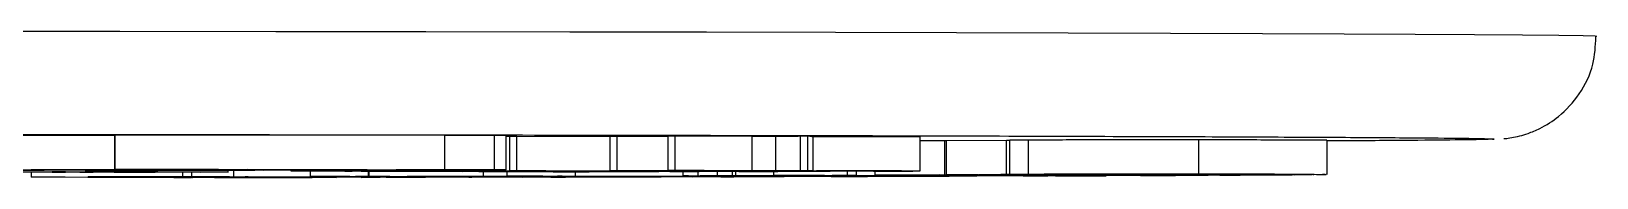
# Model space of a CAD drawing. Header units: millimetres. Extents: x 2642 to 4256, y 821 to 2003.
# Drawn here: x 3252.43 to 3298.29, y 995.76 to 1000.03 of the extents above; entities that cross this region are included whole.
import ezdxf

# ---------------------------------------------------------------- set-up
doc = ezdxf.new("R2010")
doc.units = ezdxf.units.MM

msp = doc.modelspace()

# ---------------------------------------------------------------- linework, layer by layer
at = {"color": 7, "linetype": 'Continuous', "lineweight": 25}
for p, q in [((3254.868, 996.984), (3250.799, 996.99)), ((3254.878, 996.984), (3254.868, 996.984)), ((3254.868, 995.984), (3254.868, 996.984)), ((3264.541, 996.984), (3254.878, 996.998)), ((3254.878, 995.998), (3254.878, 996.998)), ((3266, 996.984), (3264.541, 996.984)), ((3264.541, 995.984), (3264.541, 996.984)), ((3266.334, 996.98), (3266, 996.984)), ((3266, 995.984), (3266, 996.984)), ((3266.334, 995.98), (3266.334, 996.98)), ((3266.445, 996.956), (3266.334, 996.956)), ((3266.651, 996.96), (3266.445, 996.958)), ((3266.445, 995.958), (3266.445, 996.958)), ((3269.381, 996.951), (3266.651, 996.96)), ((3266.651, 995.96), (3266.651, 996.96)), ((3269.587, 996.961), (3269.381, 996.959)), ((3269.381, 995.959), (3269.381, 996.959)), ((3271.084, 996.956), (3269.587, 996.961)), ((3269.587, 995.961), (3269.587, 996.961)), ((3271.29, 996.965), (3271.084, 996.963)), ((3271.084, 995.963), (3271.084, 996.963)), ((3273.542, 996.957), (3271.29, 996.965)), ((3271.29, 995.965), (3271.29, 996.965)), ((3273.542, 995.957), (3273.542, 996.957)), ((3274.225, 996.959), (3274.225, 995.959)), ((3275.178, 996.963), (3274.965, 996.962)), ((3274.965, 995.962), (3274.965, 996.962)), ((3275.178, 995.963), (3275.178, 996.963)), ((3275.335, 995.959), (3275.335, 996.959)), ((3278.469, 995.952), (3278.469, 996.952)), ((3279.185, 996.835), (3278.469, 996.832)), ((3279.244, 996.835), (3279.185, 996.835)), ((3279.185, 996.835), (3279.185, 995.835)), ((3280.999, 996.845), (3279.244, 996.835)), ((3279.244, 995.835), (3279.244, 996.835)), ((3281.092, 996.845), (3280.999, 996.845)), ((3280.999, 995.845), (3280.999, 996.845)), ((3281.644, 996.851), (3281.092, 996.846)), ((3281.092, 995.846), (3281.092, 996.846)), ((3281.644, 995.851), (3281.644, 996.851)), ((3286.632, 995.856), (3286.632, 996.856)), ((3290.395, 995.849), (3290.395, 996.849)), ((3295.237, 996.884), (3295.29, 996.882)), ((3250.799, 995.99), (3254.868, 995.984)), ((3254.624, 995.983), (3252.42, 995.986)), ((3252.43, 995.774), (3252.43, 995.913)), ((3252.43, 995.774), (3256.867, 995.779)), ((3252.584, 995.773), (3252.43, 995.774)), ((3252.812, 995.773), (3252.584, 995.773)), ((3253.032, 995.925), (3253.032, 995.924)), ((3253.19, 995.924), (3253.032, 995.924)), ((3253.032, 995.924), (3253.032, 995.924)), ((3253.032, 995.924), (3254.532, 995.924)), ((3253.032, 995.915), (3253.032, 995.924)), ((3254.242, 995.915), (3253.032, 995.915)), ((3253.032, 995.915), (3253.032, 995.915)), ((3253.032, 995.915), (3253.19, 995.915)), ((3253.19, 995.915), (3253.19, 995.924)), ((3257.071, 995.759), (3253.422, 995.773)), ((3253.427, 995.916), (3253.427, 995.924)), ((3253.848, 995.92), (3253.848, 995.924)), ((3254.453, 995.92), (3253.848, 995.92)), ((3253.848, 995.92), (3253.848, 995.916)), ((3254.427, 995.92), (3253.848, 995.92)), ((3254.005, 995.962), (3254.005, 995.984)), ((3255.21, 995.961), (3254.005, 995.962)), ((3254.085, 995.924), (3254.374, 995.924)), ((3254.085, 995.915), (3254.085, 995.92)), ((3254.085, 995.915), (3254.242, 995.915)), ((3254.147, 995.774), (3255.728, 995.768)), ((3254.242, 995.915), (3254.242, 995.92)), ((3254.242, 995.915), (3254.242, 995.915)), ((3255.618, 995.777), (3254.351, 995.775)), ((3254.427, 995.926), (3254.427, 995.92)), ((3255.321, 995.915), (3254.453, 995.92)), ((3254.532, 995.924), (3254.532, 995.926)), ((3254.848, 995.92), (3255.637, 995.915)), ((3254.868, 995.984), (3257.914, 995.993)), ((3255.022, 995.997), (3254.878, 995.998)), ((3254.878, 995.998), (3264.541, 995.984)), ((3256.058, 995.915), (3255.321, 995.915)), ((3258.975, 995.976), (3255.472, 995.982)), ((3255.637, 995.915), (3255.637, 995.925)), ((3258.762, 995.991), (3255.716, 995.982)), ((3255.716, 995.982), (3259.219, 995.977)), ((3255.728, 995.768), (3257.042, 995.769)), ((3255.795, 995.922), (3255.795, 995.925)), ((3257.194, 995.769), (3255.88, 995.767)), ((3255.88, 995.767), (3257.795, 995.76)), ((3255.9, 995.915), (3255.9, 995.925)), ((3255.9, 995.915), (3256.058, 995.915)), ((3256.058, 995.915), (3256.058, 995.925)), ((3256.058, 995.915), (3256.058, 995.915)), ((3256.132, 995.968), (3256.132, 995.981)), ((3256.132, 995.968), (3258.975, 995.976)), ((3257.914, 995.993), (3256.502, 995.995)), ((3256.597, 995.758), (3256.597, 995.761)), ((3256.749, 995.757), (3256.597, 995.758)), ((3256.597, 995.758), (3256.868, 995.758)), ((3259.823, 995.975), (3256.656, 995.966)), ((3261.367, 995.762), (3256.749, 995.757)), ((3256.867, 995.779), (3256.867, 995.913)), ((3256.867, 995.779), (3258.234, 995.776)), ((3256.868, 995.758), (3256.868, 995.76)), ((3257.133, 995.779), (3257.133, 995.914)), ((3257.133, 995.779), (3258.362, 995.781)), ((3257.316, 995.779), (3257.133, 995.779)), ((3257.238, 995.773), (3257.238, 995.779)), ((3257.391, 995.772), (3257.238, 995.773)), ((3257.238, 995.773), (3257.51, 995.773)), ((3257.57, 995.779), (3257.316, 995.779)), ((3257.51, 995.773), (3259.014, 995.768)), ((3258.234, 995.776), (3258.057, 995.776)), ((3262.567, 995.766), (3258.196, 995.779)), ((3258.197, 995.919), (3258.197, 995.97)), ((3258.234, 995.776), (3258.234, 995.779)), ((3258.362, 995.781), (3258.362, 995.971)), ((3258.362, 995.781), (3265.249, 995.774)), ((3258.408, 995.76), (3259.585, 995.761)), ((3258.743, 995.767), (3258.641, 995.768)), ((3258.78, 995.779), (3258.695, 995.779)), ((3258.695, 995.779), (3262.821, 995.766)), ((3259.014, 995.768), (3258.743, 995.767)), ((3262.265, 995.986), (3258.762, 995.991)), ((3266.557, 995.77), (3258.78, 995.779)), ((3259.014, 995.768), (3259.014, 995.777)), ((3259.219, 995.991), (3259.219, 995.977)), ((3259.219, 995.977), (3262.265, 995.986)), ((3259.585, 995.761), (3259.585, 995.775)), ((3263.778, 995.969), (3259.823, 995.975)), ((3260.029, 995.975), (3260.029, 995.952)), ((3260.029, 995.952), (3260.235, 995.954)), ((3263.113, 995.985), (3260.067, 995.976)), ((3260.067, 995.976), (3261.875, 995.973)), ((3260.235, 995.954), (3260.235, 995.974)), ((3260.235, 995.954), (3261.614, 995.949)), ((3260.592, 995.767), (3260.592, 995.772)), ((3260.592, 995.767), (3260.868, 995.767)), ((3260.608, 995.785), (3260.608, 995.951)), ((3260.608, 995.785), (3262.303, 995.787)), ((3260.791, 995.784), (3260.608, 995.785)), ((3261.13, 995.785), (3260.791, 995.784)), ((3260.868, 995.767), (3260.868, 995.771)), ((3260.868, 995.767), (3261.367, 995.762)), ((3268.349, 995.924), (3261.08, 995.95)), ((3261.367, 995.762), (3261.367, 995.77)), ((3261.614, 995.949), (3261.614, 995.972)), ((3265.333, 995.774), (3261.756, 995.785)), ((3261.875, 995.973), (3261.875, 995.981)), ((3261.875, 995.973), (3263.429, 995.973)), ((3262.01, 995.785), (3266.811, 995.771)), ((3262.113, 995.786), (3262.069, 995.786)), ((3266.163, 995.953), (3262.087, 995.948)), ((3262.087, 995.948), (3263.361, 995.943)), ((3262.091, 995.764), (3262.091, 995.767)), ((3262.091, 995.764), (3262.43, 995.765)), ((3262.276, 995.764), (3262.091, 995.764)), ((3262.305, 995.786), (3262.113, 995.786)), ((3263.971, 995.766), (3262.276, 995.764)), ((3262.303, 995.787), (3262.303, 995.945)), ((3262.303, 995.787), (3262.31, 995.787)), ((3262.31, 995.945), (3262.31, 995.787)), ((3262.31, 995.787), (3265.678, 995.794)), ((3262.43, 995.765), (3262.43, 995.766)), ((3262.821, 995.766), (3262.821, 995.774)), ((3267.946, 995.775), (3262.933, 995.786)), ((3266.334, 995.98), (3263.113, 995.985)), ((3263.361, 995.943), (3267.437, 995.949)), ((3263.361, 995.949), (3263.361, 995.943)), ((3263.429, 995.984), (3263.429, 995.973)), ((3263.429, 995.973), (3263.778, 995.969)), ((3263.447, 995.766), (3263.447, 995.774)), ((3263.447, 995.766), (3263.787, 995.767)), ((3263.55, 995.788), (3265.723, 995.782)), ((3264.694, 995.791), (3263.615, 995.789)), ((3263.778, 995.969), (3263.778, 995.984)), ((3263.787, 995.767), (3263.787, 995.773)), ((3263.787, 995.767), (3263.971, 995.766)), ((3267.907, 995.947), (3263.831, 995.942)), ((3263.831, 995.942), (3265.069, 995.937)), ((3263.971, 995.766), (3263.971, 995.773)), ((3264.541, 995.984), (3266, 995.984)), ((3265.069, 995.937), (3269.145, 995.943)), ((3265.069, 995.943), (3265.069, 995.937)), ((3265.249, 995.774), (3265.333, 995.774)), ((3265.249, 995.774), (3265.249, 995.774)), ((3269.618, 995.941), (3265.541, 995.936)), ((3265.541, 995.936), (3266.738, 995.932)), ((3265.678, 995.794), (3265.678, 995.934)), ((3265.678, 995.794), (3267.294, 995.792)), ((3265.723, 995.782), (3266.84, 995.785)), ((3267.05, 995.784), (3265.933, 995.782)), ((3265.933, 995.782), (3268.562, 995.776)), ((3266, 995.984), (3266.334, 995.98)), ((3267.437, 995.949), (3266.163, 995.953)), ((3266.356, 995.931), (3266.356, 995.795)), ((3266.356, 995.795), (3268.371, 995.799)), ((3266.583, 995.794), (3266.356, 995.795)), ((3266.445, 995.958), (3266.651, 995.96)), ((3266.54, 995.956), (3266.553, 995.954)), ((3266.553, 995.954), (3271.133, 995.938)), ((3266.811, 995.771), (3266.557, 995.77)), ((3266.795, 995.795), (3266.583, 995.794)), ((3266.651, 995.96), (3270.139, 995.948)), ((3266.661, 995.788), (3266.892, 995.789)), ((3266.871, 995.788), (3266.661, 995.788)), ((3266.738, 995.932), (3270.814, 995.937)), ((3266.738, 995.937), (3266.738, 995.932)), ((3266.811, 995.771), (3266.811, 995.777)), ((3266.84, 995.785), (3266.84, 995.788)), ((3266.892, 995.789), (3268.961, 995.784)), ((3267.294, 995.792), (3267.171, 995.791)), ((3270.933, 995.935), (3267.211, 995.93)), ((3267.211, 995.93), (3267.719, 995.928)), ((3272.857, 995.784), (3267.417, 995.795)), ((3273.856, 995.934), (3267.496, 995.956)), ((3267.649, 995.773), (3267.649, 995.775)), ((3267.859, 995.772), (3267.649, 995.773)), ((3267.649, 995.773), (3267.88, 995.773)), ((3267.719, 995.928), (3267.719, 995.931)), ((3267.719, 995.928), (3268.77, 995.928)), ((3271.789, 995.78), (3267.859, 995.772)), ((3267.88, 995.775), (3267.88, 995.773)), ((3269.145, 995.943), (3267.907, 995.947)), ((3270.455, 995.791), (3267.981, 995.796)), ((3267.997, 995.798), (3268.386, 995.798)), ((3268.77, 995.928), (3268.349, 995.924)), ((3268.371, 995.799), (3268.371, 995.925)), ((3268.73, 995.783), (3268.589, 995.784)), ((3268.961, 995.784), (3268.73, 995.783)), ((3268.77, 995.928), (3268.77, 995.932)), ((3268.961, 995.784), (3268.961, 995.792)), ((3269.19, 995.776), (3269.19, 995.791)), ((3269.19, 995.776), (3270.192, 995.778)), ((3269.381, 995.959), (3269.587, 995.961)), ((3269.587, 995.961), (3272.384, 995.951)), ((3270.814, 995.937), (3269.618, 995.941)), ((3270.139, 995.948), (3272.029, 995.951)), ((3270.192, 995.778), (3270.192, 995.789)), ((3272.029, 995.951), (3270.432, 995.956)), ((3271.235, 995.793), (3270.455, 995.791)), ((3270.583, 995.784), (3270.583, 995.789)), ((3270.583, 995.784), (3270.845, 995.784)), ((3272.538, 995.949), (3270.648, 995.946)), ((3270.648, 995.946), (3273.157, 995.938)), ((3271.497, 995.793), (3270.682, 995.791)), ((3270.682, 995.791), (3273.421, 995.785)), ((3270.845, 995.784), (3270.845, 995.788)), ((3270.845, 995.784), (3271.789, 995.78)), ((3271.675, 995.934), (3270.933, 995.935)), ((3271.084, 995.963), (3271.29, 995.965)), ((3271.133, 995.938), (3271.133, 995.943)), ((3271.133, 995.938), (3271.993, 995.937)), ((3271.29, 995.965), (3273.542, 995.957)), ((3275.935, 995.789), (3271.497, 995.793)), ((3271.516, 995.934), (3271.516, 995.806)), ((3271.993, 995.937), (3271.675, 995.934)), ((3271.789, 995.78), (3271.789, 995.786)), ((3271.967, 995.809), (3271.967, 995.937)), ((3272.334, 995.796), (3271.99, 995.794)), ((3271.99, 995.794), (3275.864, 995.791)), ((3271.993, 995.937), (3271.993, 995.94)), ((3274.097, 995.953), (3272.135, 995.96)), ((3272.384, 995.951), (3272.384, 995.959)), ((3272.384, 995.951), (3274.097, 995.953)), ((3272.531, 995.81), (3272.531, 995.938)), ((3275.409, 995.939), (3272.538, 995.949)), ((3272.632, 995.782), (3272.632, 995.785)), ((3272.632, 995.782), (3272.844, 995.783)), ((3272.861, 995.782), (3272.632, 995.782)), ((3272.844, 995.783), (3272.844, 995.784)), ((3274.487, 995.786), (3272.861, 995.782)), ((3274.606, 995.952), (3272.892, 995.949)), ((3272.892, 995.949), (3274.783, 995.943)), ((3272.966, 995.811), (3272.966, 995.937)), ((3273.063, 995.812), (3273.063, 995.936)), ((3273.063, 995.812), (3275.178, 995.81)), ((3273.157, 995.938), (3273.157, 995.947)), ((3273.157, 995.938), (3274.3, 995.937)), ((3273.421, 995.785), (3273.421, 995.791)), ((3273.725, 995.956), (3275.289, 995.951)), ((3274.3, 995.937), (3273.856, 995.934)), ((3274.046, 995.786), (3274.046, 995.791)), ((3274.046, 995.786), (3274.258, 995.786)), ((3274.176, 995.815), (3274.176, 995.936)), ((3274.176, 995.815), (3276.339, 995.823)), ((3274.442, 995.815), (3274.176, 995.815)), ((3274.258, 995.786), (3274.258, 995.79)), ((3274.258, 995.786), (3274.487, 995.786)), ((3274.3, 995.937), (3274.3, 995.943)), ((3275.064, 995.817), (3274.442, 995.815)), ((3274.442, 995.799), (3274.442, 995.815)), ((3274.487, 995.786), (3274.487, 995.79)), ((3277.803, 995.94), (3274.606, 995.952)), ((3274.783, 995.943), (3274.783, 995.951)), ((3274.783, 995.943), (3275.833, 995.942)), ((3274.965, 995.962), (3275.178, 995.963)), ((3275.178, 995.81), (3275.072, 995.809)), ((3275.833, 995.942), (3275.409, 995.939)), ((3275.433, 995.95), (3277.105, 995.945)), ((3281.997, 995.809), (3275.661, 995.817)), ((3275.833, 995.942), (3275.833, 995.947)), ((3276.926, 995.791), (3275.935, 995.789)), ((3276.605, 995.822), (3275.983, 995.82)), ((3276.095, 995.819), (3276.095, 995.82)), ((3276.095, 995.819), (3282.431, 995.81)), ((3276.276, 995.803), (3276.276, 995.816)), ((3276.276, 995.803), (3277.842, 995.807)), ((3276.524, 995.803), (3276.276, 995.803)), ((3276.339, 995.823), (3276.339, 995.946)), ((3276.339, 995.823), (3276.605, 995.822)), ((3276.484, 995.791), (3276.696, 995.792)), ((3276.713, 995.803), (3276.524, 995.803)), ((3276.605, 995.822), (3276.605, 995.945)), ((3276.696, 995.792), (3276.926, 995.791)), ((3277.105, 995.945), (3278.25, 995.944)), ((3277.149, 995.826), (3277.149, 995.943)), ((3277.149, 995.826), (3279.185, 995.835)), ((3278.471, 995.823), (3277.149, 995.826)), ((3278.994, 995.801), (3277.586, 995.803)), ((3278.25, 995.944), (3277.803, 995.94)), ((3277.842, 995.807), (3277.842, 995.814)), ((3277.842, 995.807), (3278.091, 995.807)), ((3278.091, 995.807), (3277.935, 995.807)), ((3278.046, 995.805), (3278.046, 995.807)), ((3278.046, 995.805), (3280.117, 995.802)), ((3278.091, 995.807), (3278.091, 995.814)), ((3278.143, 995.826), (3278.696, 995.823)), ((3279.02, 995.833), (3278.238, 995.829)), ((3278.469, 995.952), (3278.427, 995.949)), ((3278.696, 995.823), (3278.471, 995.823)), ((3278.696, 995.823), (3278.696, 995.831)), ((3278.956, 995.798), (3278.956, 995.801)), ((3284.757, 995.816), (3279.02, 995.833)), ((3279.185, 995.835), (3284.924, 995.818)), ((3279.244, 995.835), (3280.999, 995.845)), ((3279.537, 995.835), (3279.244, 995.835)), ((3279.628, 995.835), (3279.537, 995.835)), ((3279.688, 995.8), (3279.682, 995.8)), ((3280.117, 995.802), (3280.117, 995.811)), ((3287.133, 995.831), (3280.179, 995.836)), ((3280.737, 995.842), (3280.236, 995.839)), ((3280.464, 995.838), (3280.464, 995.84)), ((3280.464, 995.838), (3283.479, 995.835)), ((3280.999, 995.845), (3282.851, 995.845)), ((3281.092, 995.846), (3281.644, 995.851)), ((3281.396, 995.846), (3281.092, 995.846)), ((3281.469, 995.847), (3281.396, 995.846)), ((3281.487, 995.805), (3281.487, 995.81)), ((3281.487, 995.805), (3282.109, 995.808)), ((3281.752, 995.805), (3281.487, 995.805)), ((3283.916, 995.813), (3281.752, 995.805)), ((3289.213, 995.844), (3281.984, 995.847)), ((3282.109, 995.808), (3282.211, 995.808)), ((3282.182, 995.849), (3289.412, 995.845)), ((3282.431, 995.81), (3282.431, 995.823)), ((3282.851, 995.845), (3282.851, 995.847)), ((3282.851, 995.845), (3282.856, 995.845)), ((3282.856, 995.845), (3282.856, 995.847)), ((3283.028, 995.811), (3283.028, 995.821)), ((3283.028, 995.811), (3283.65, 995.813)), ((3283.074, 995.841), (3283.074, 995.847)), ((3283.074, 995.841), (3283.182, 995.842)), ((3283.365, 995.841), (3283.074, 995.841)), ((3283.182, 995.842), (3283.182, 995.847)), ((3283.182, 995.842), (3286.05, 995.84)), ((3283.479, 995.835), (3283.999, 995.838)), ((3283.65, 995.813), (3283.65, 995.819)), ((3283.65, 995.813), (3283.916, 995.813)), ((3284.291, 995.838), (3283.771, 995.835)), ((3283.771, 995.835), (3287.418, 995.832)), ((3283.916, 995.813), (3283.916, 995.818)), ((3286.906, 995.825), (3284.757, 995.816)), ((3284.924, 995.818), (3284.924, 995.832)), ((3284.924, 995.818), (3285.887, 995.822)), ((3285.149, 995.828), (3285.149, 995.832)), ((3285.149, 995.828), (3285.331, 995.828)), ((3285.331, 995.828), (3285.331, 995.832)), ((3285.331, 995.828), (3286.906, 995.825)), ((3285.942, 995.839), (3285.748, 995.839)), ((3286.05, 995.84), (3285.942, 995.839)), ((3286.05, 995.84), (3286.05, 995.845)), ((3286.906, 995.825), (3286.906, 995.831)), ((3287.545, 995.828), (3287.252, 995.829)), ((3287.252, 995.829), (3287.36, 995.829)), ((3287.418, 995.832), (3287.418, 995.845)), ((3287.483, 995.841), (3287.483, 995.845)), ((3287.483, 995.841), (3287.67, 995.842)), ((3289.371, 995.839), (3287.545, 995.828)), ((3287.67, 995.842), (3287.67, 995.845)), ((3287.67, 995.842), (3289.371, 995.839)), ((3287.969, 995.833), (3287.969, 995.844)), ((3287.969, 995.833), (3288.433, 995.836)), ((3289.421, 995.842), (3289.508, 995.843)), ((3289.726, 995.842), (3289.421, 995.842)), ((3290.255, 995.846), (3289.726, 995.842)), ((3290.323, 995.847), (3290.255, 995.846))]:
    msp.add_line(p, q, dxfattribs=at)
at = {"color": 7, "linetype": 'Continuous', "lineweight": 25, "flags": 128}
for points in [[(3298.29, 999.882), (3298.245, 999.887), (3297.889, 999.898), (3297.179, 999.909), (3296.118, 999.919), (3294.712, 999.93), (3292.967, 999.94), (3290.893, 999.95), (3288.499, 999.959), (3285.798, 999.968), (3282.803, 999.977), (3279.529, 999.985), (3275.992, 999.993), (3272.21, 1000), (3268.201, 1000.007), (3263.987, 1000.012), (3259.587, 1000.018), (3255.023, 1000.022), (3250.319, 1000.026)], [(3250.612, 995.919), (3250.798, 995.922), (3251.337, 995.924), (3252.176, 995.926), (3253.233, 995.927), (3254.405, 995.928), (3255.576, 995.927), (3256.634, 995.926), (3257.472, 995.924), (3258.011, 995.922), (3258.197, 995.919), (3258.011, 995.917), (3257.472, 995.915), (3256.634, 995.913), (3255.576, 995.912), (3254.405, 995.911), (3253.233, 995.912), (3252.176, 995.913), (3251.337, 995.915), (3250.798, 995.917), (3250.612, 995.919)], [(3251.433, 995.919), (3251.612, 995.922), (3252.128, 995.924), (3252.919, 995.925), (3253.889, 995.926), (3254.921, 995.926), (3255.89, 995.925), (3256.681, 995.924), (3257.197, 995.922), (3257.376, 995.919), (3257.197, 995.917), (3256.681, 995.915), (3255.89, 995.914), (3254.921, 995.913), (3253.889, 995.913), (3252.919, 995.914), (3252.128, 995.915), (3251.612, 995.917), (3251.433, 995.919)]]:
    msp.add_lwpolyline(points, dxfattribs=at)
at = {"color": 7, "linetype": 'Continuous', "lineweight": 25}
for points, knots in [([(3295.565, 996.894), (3295.58, 996.895), (3295.613, 996.897), (3295.765, 996.916), (3296.009, 996.965), (3296.305, 997.052), (3296.703, 997.218), (3297.251, 997.566), (3297.821, 998.191), (3298.225, 999.007), (3298.253, 999.598), (3298.266, 999.865)], [0, 0, 0, 0, 0.069689, 0.159202, 0.228526, 0.284853, 0.360929, 0.487702, 0.660291, 0.846257, 1, 1, 1, 1]), ([(3158.344, 996.884), (3158.392, 996.888), (3158.498, 996.896), (3159.368, 996.909), (3160.849, 996.922), (3163.024, 996.936), (3165.855, 996.949), (3169.369, 996.962), (3173.523, 996.974), (3178.266, 996.986), (3183.528, 996.996), (3189.219, 997.005), (3195.242, 997.012), (3201.465, 997.018), (3207.831, 997.023), (3214.183, 997.026), (3220.522, 997.028), (3226.789, 997.029), (3233.057, 997.028), (3239.395, 997.026), (3245.748, 997.023), (3252.114, 997.018), (3258.337, 997.012), (3264.36, 997.005), (3270.051, 996.996), (3275.313, 996.986), (3280.056, 996.974), (3284.21, 996.962), (3287.724, 996.949), (3290.555, 996.936), (3292.73, 996.922), (3294.211, 996.909), (3295.083, 996.896), (3295.189, 996.888), (3295.237, 996.884)], [0, 0, 0, 0, 0.023828, 0.053273, 0.084485, 0.115699, 0.147957, 0.180726, 0.213842, 0.247136, 0.28043, 0.313546, 0.346314, 0.378573, 0.409785, 0.440999, 0.470442, 0.499888, 0.529332, 0.558778, 0.58999, 0.621203, 0.653462, 0.68623, 0.719347, 0.752641, 0.785934, 0.819051, 0.851819, 0.884078, 0.915289, 0.946503, 0.975948, 1, 1, 1, 1]), ([(3274.225, 996.959), (3274.106, 996.958), (3273.926, 996.958), (3273.698, 996.957), (3273.594, 996.957), (3273.542, 996.957)], [0, 0, 0, 0, 0.498826, 0.749076, 1, 1, 1, 1]), ([(3274.965, 996.962), (3274.919, 996.962), (3274.826, 996.961), (3274.628, 996.96), (3274.386, 996.959), (3274.225, 996.959)], [0, 0, 0, 0, 0.251433, 0.502936, 1, 1, 1, 1]), ([(3275.299, 996.959), (3275.303, 996.96), (3275.312, 996.961), (3275.227, 996.962), (3275.178, 996.963)], [0, 0, 0, 0, 0.431539, 1, 1, 1, 1]), ([(3278.469, 996.952), (3278.152, 996.952), (3277.518, 996.952), (3276.448, 996.951), (3275.703, 996.951), (3275.289, 996.951)], [0, 0, 0, 0, 0.307787, 0.615394, 1, 1, 1, 1]), ([(3286.632, 996.856), (3285.965, 996.857), (3284.937, 996.857), (3283.534, 996.856), (3282.615, 996.855), (3281.955, 996.853), (3281.749, 996.852), (3281.644, 996.851)], [0, 0, 0, 0, 0.3203787, 0.4942376, 0.6691493, 0.8330428, 1, 1, 1, 1]), ([(3290.369, 996.849), (3290.375, 996.849), (3290.418, 996.85), (3290.171, 996.851), (3289.579, 996.853), (3288.363, 996.855), (3287.293, 996.856), (3286.632, 996.856)], [0, 0, 0, 0, 0.030225, 0.211144, 0.392436, 0.624543, 1, 1, 1, 1]), ([(3295.29, 996.882), (3295.234, 996.877), (3295.122, 996.869), (3294.226, 996.855), (3292.685, 996.841), (3291.372, 996.832), (3290.423, 996.828), (3290.395, 996.828)], [0, 0, 0, 0, 0.2407893, 0.4815888, 0.73683, 0.9920914, 1, 1, 1, 1]), ([(3245.909, 995.974), (3246.578, 995.974), (3247.831, 995.974), (3249.646, 995.975), (3251.69, 995.977), (3253.346, 995.979), (3254.296, 995.982), (3254.624, 995.983)], [0, 0, 0, 0, 0.198997, 0.37265, 0.545625, 0.843257, 1, 1, 1, 1]), ([(3255.472, 995.982), (3255.048, 995.981), (3253.982, 995.978), (3251.759, 995.974), (3248.819, 995.973), (3246.909, 995.974), (3245.958, 995.974)], [0, 0, 0, 0, 0.185716, 0.467958, 0.734859, 1, 1, 1, 1]), ([(3253.422, 995.773), (3253.391, 995.773), (3253.341, 995.773), (3253.232, 995.773), (3253.122, 995.773), (3252.973, 995.773), (3252.875, 995.773), (3252.812, 995.773)], [0, 0, 0, 0, 0.23968, 0.390629, 0.542071, 0.705503, 1, 1, 1, 1]), ([(3253.427, 995.924), (3253.425, 995.924), (3253.423, 995.924), (3253.393, 995.924), (3253.353, 995.924), (3253.284, 995.924), (3253.228, 995.924), (3253.19, 995.924)], [0, 0, 0, 0, 0.250411, 0.398556, 0.54744, 0.686236, 1, 1, 1, 1]), ([(3253.19, 995.915), (3253.235, 995.915), (3253.298, 995.915), (3253.37, 995.915), (3253.407, 995.915), (3253.425, 995.915), (3253.426, 995.915), (3253.427, 995.916)], [0, 0, 0, 0, 0.364031, 0.510061, 0.655864, 0.843841, 1, 1, 1, 1]), ([(3253.848, 995.924), (3253.849, 995.924), (3253.852, 995.924), (3253.883, 995.924), (3253.934, 995.924), (3254.003, 995.924), (3254.057, 995.924), (3254.085, 995.924)], [0, 0, 0, 0, 0.222894, 0.384836, 0.547319, 0.773072, 1, 1, 1, 1]), ([(3253.848, 995.916), (3253.849, 995.915), (3253.852, 995.915), (3253.881, 995.915), (3253.929, 995.915), (3253.999, 995.915), (3254.054, 995.915), (3254.085, 995.915)], [0, 0, 0, 0, 0.210223, 0.375759, 0.542534, 0.746796, 1, 1, 1, 1]), ([(3254.005, 995.962), (3254.208, 995.962), (3254.614, 995.963), (3255.17, 995.965), (3255.677, 995.966), (3255.98, 995.967), (3256.132, 995.968)], [0, 0, 0, 0, 0.281624, 0.563251, 0.781619, 1, 1, 1, 1]), ([(3254.351, 995.775), (3254.291, 995.775), (3254.193, 995.775), (3254.109, 995.775), (3254.076, 995.774), (3254.089, 995.774), (3254.126, 995.774), (3254.147, 995.774)], [0, 0, 0, 0, 0.300073, 0.489629, 0.647488, 0.805846, 1, 1, 1, 1]), ([(3254.374, 995.924), (3254.516, 995.924), (3254.742, 995.924), (3255.027, 995.924), (3255.214, 995.923), (3255.331, 995.923), (3255.342, 995.922), (3255.348, 995.922)], [0, 0, 0, 0, 0.272358, 0.434918, 0.598303, 0.790426, 1, 1, 1, 1]), ([(3255.348, 995.922), (3255.337, 995.922), (3255.32, 995.921), (3255.126, 995.92), (3254.906, 995.92), (3254.664, 995.92), (3254.498, 995.92), (3254.427, 995.92)], [0, 0, 0, 0, 0.330883, 0.501179, 0.670916, 0.859688, 1, 1, 1, 1]), ([(3254.532, 995.924), (3254.72, 995.924), (3255.024, 995.924), (3255.393, 995.924), (3255.621, 995.923), (3255.771, 995.923), (3255.786, 995.922), (3255.795, 995.922)], [0, 0, 0, 0, 0.3001846, 0.4844442, 0.6359343, 0.7877448, 1, 1, 1, 1]), ([(3255.795, 995.922), (3255.786, 995.922), (3255.77, 995.921), (3255.599, 995.921), (3255.335, 995.92), (3255.073, 995.92), (3254.895, 995.92), (3254.848, 995.92)], [0, 0, 0, 0, 0.267946, 0.469277, 0.670405, 0.911995, 1, 1, 1, 1]), ([(3256.502, 995.995), (3256.365, 995.995), (3256.09, 995.995), (3255.601, 995.996), (3255.235, 995.996), (3255.022, 995.997)], [0, 0, 0, 0, 0.295972, 0.59215, 1, 1, 1, 1]), ([(3256.656, 995.966), (3256.462, 995.965), (3256.117, 995.964), (3255.637, 995.962), (3255.352, 995.961), (3255.21, 995.961)], [0, 0, 0, 0, 0.388154, 0.694028, 1, 1, 1, 1]), ([(3258.057, 995.776), (3257.811, 995.776), (3257.318, 995.777), (3256.569, 995.777), (3255.974, 995.777), (3255.71, 995.777), (3255.618, 995.777)], [0, 0, 0, 0, 0.329191, 0.661633, 0.881808, 1, 1, 1, 1]), ([(3255.637, 995.915), (3255.651, 995.915), (3255.678, 995.915), (3255.735, 995.915), (3255.813, 995.915), (3255.87, 995.915), (3255.9, 995.915)], [0, 0, 0, 0, 0.249458, 0.50098, 0.731039, 1, 1, 1, 1]), ([(3256.868, 995.758), (3256.938, 995.758), (3257.038, 995.758), (3257.099, 995.758), (3257.118, 995.758)], [0, 0, 0, 0, 0.687811, 1, 1, 1, 1]), ([(3257.042, 995.769), (3257.161, 995.77), (3257.351, 995.77), (3257.535, 995.77), (3257.603, 995.771), (3257.563, 995.772), (3257.455, 995.772), (3257.391, 995.772)], [0, 0, 0, 0, 0.253965, 0.40631, 0.559769, 0.73662, 1, 1, 1, 1]), ([(3257.143, 995.759), (3257.143, 995.759), (3257.151, 995.759), (3257.134, 995.759), (3257.095, 995.759), (3257.071, 995.759)], [0, 0, 0, 0, 0.006784, 0.3662, 1, 1, 1, 1]), ([(3258.641, 995.768), (3258.519, 995.768), (3258.345, 995.769), (3258.008, 995.769), (3257.745, 995.769), (3257.464, 995.769), (3257.286, 995.769), (3257.194, 995.769)], [0, 0, 0, 0, 0.375008, 0.532176, 0.663237, 0.825783, 1, 1, 1, 1]), ([(3258.196, 995.779), (3258.16, 995.779), (3258.099, 995.779), (3257.984, 995.779), (3257.882, 995.779), (3257.748, 995.779), (3257.647, 995.779), (3257.58, 995.779), (3257.57, 995.779)], [0, 0, 0, 0, 0.239791, 0.395723, 0.528329, 0.660993, 0.950414, 1, 1, 1, 1]), ([(3257.795, 995.76), (3257.827, 995.76), (3257.879, 995.76), (3257.995, 995.76), (3258.124, 995.759), (3258.269, 995.76), (3258.363, 995.76), (3258.408, 995.76)], [0, 0, 0, 0, 0.2422509, 0.3981104, 0.5540249, 0.7912917, 1, 1, 1, 1]), ([(3259.585, 995.761), (3259.798, 995.761), (3260.225, 995.762), (3260.587, 995.763), (3260.708, 995.765), (3260.634, 995.766), (3260.592, 995.767)], [0, 0, 0, 0, 0.2488152, 0.5000632, 0.7136426, 1, 1, 1, 1]), ([(3261.08, 995.95), (3260.989, 995.95), (3260.808, 995.951), (3260.469, 995.951), (3260.19, 995.952), (3260.029, 995.952)], [0, 0, 0, 0, 0.297034, 0.594269, 1, 1, 1, 1]), ([(3261.756, 995.785), (3261.72, 995.785), (3261.659, 995.785), (3261.539, 995.785), (3261.43, 995.785), (3261.285, 995.785), (3261.194, 995.785), (3261.13, 995.785)], [0, 0, 0, 0, 0.239941, 0.39539, 0.551967, 0.684504, 1, 1, 1, 1]), ([(3261.614, 995.949), (3262.181, 995.95), (3263.291, 995.952), (3264.941, 995.954), (3266.007, 995.955), (3266.54, 995.956)], [0, 0, 0, 0, 0.343183, 0.671556, 1, 1, 1, 1]), ([(3262.069, 995.786), (3262.034, 995.786), (3261.969, 995.786), (3261.92, 995.786), (3261.922, 995.785), (3261.956, 995.785), (3261.993, 995.785), (3262.01, 995.785)], [0, 0, 0, 0, 0.256868, 0.47724, 0.662008, 0.845558, 1, 1, 1, 1]), ([(3262.933, 995.786), (3262.889, 995.786), (3262.819, 995.787), (3262.699, 995.787), (3262.595, 995.787), (3262.455, 995.787), (3262.366, 995.786), (3262.305, 995.786)], [0, 0, 0, 0, 0.2536824, 0.4001164, 0.52343, 0.6771969, 1, 1, 1, 1]), ([(3262.43, 995.765), (3262.491, 995.765), (3262.581, 995.765), (3262.633, 995.765), (3262.65, 995.765)], [0, 0, 0, 0, 0.671603, 1, 1, 1, 1]), ([(3262.668, 995.765), (3262.669, 995.765), (3262.676, 995.766), (3262.651, 995.766), (3262.606, 995.766), (3262.572, 995.766), (3262.567, 995.766)], [0, 0, 0, 0, 0.044219, 0.379656, 0.916945, 1, 1, 1, 1]), ([(3262.821, 995.766), (3262.854, 995.766), (3262.913, 995.766), (3263.034, 995.766), (3263.165, 995.766), (3263.31, 995.766), (3263.4, 995.766), (3263.447, 995.766)], [0, 0, 0, 0, 0.215896, 0.3853283, 0.5559542, 0.7640999, 1, 1, 1, 1]), ([(3263.615, 995.789), (3263.559, 995.789), (3263.477, 995.789), (3263.429, 995.788), (3263.434, 995.788), (3263.434, 995.788)], [0, 0, 0, 0, 0.636816, 0.940157, 1, 1, 1, 1]), ([(3263.441, 995.788), (3263.457, 995.788), (3263.483, 995.788), (3263.531, 995.788), (3263.55, 995.788)], [0, 0, 0, 0, 0.614189, 1, 1, 1, 1]), ([(3267.171, 995.791), (3266.905, 995.791), (3266.371, 995.792), (3265.603, 995.792), (3265.023, 995.792), (3264.782, 995.791), (3264.694, 995.791)], [0, 0, 0, 0, 0.3213061, 0.6452902, 0.8696576, 1, 1, 1, 1]), ([(3267.496, 995.956), (3267.405, 995.956), (3267.224, 995.957), (3266.885, 995.957), (3266.606, 995.958), (3266.445, 995.958)], [0, 0, 0, 0, 0.297034, 0.594269, 1, 1, 1, 1]), ([(3267.417, 995.795), (3267.36, 995.795), (3267.275, 995.795), (3267.134, 995.795), (3267.021, 995.795), (3266.904, 995.795), (3266.834, 995.795), (3266.795, 995.795)], [0, 0, 0, 0, 0.300741, 0.442976, 0.585498, 0.770192, 1, 1, 1, 1]), ([(3266.84, 995.785), (3266.936, 995.785), (3267.095, 995.785), (3267.172, 995.786), (3267.202, 995.786)], [0, 0, 0, 0, 0.608426, 1, 1, 1, 1]), ([(3267.212, 995.786), (3267.215, 995.786), (3267.227, 995.786), (3267.118, 995.787), (3266.963, 995.787), (3266.871, 995.788)], [0, 0, 0, 0, 0.107107, 0.469394, 1, 1, 1, 1]), ([(3268.589, 995.784), (3268.445, 995.784), (3268.232, 995.784), (3267.863, 995.785), (3267.58, 995.785), (3267.295, 995.785), (3267.14, 995.784), (3267.05, 995.784)], [0, 0, 0, 0, 0.337772, 0.500301, 0.664443, 0.804956, 1, 1, 1, 1]), ([(3267.981, 995.796), (3267.937, 995.796), (3267.866, 995.796), (3267.834, 995.797), (3267.85, 995.797), (3267.906, 995.797), (3267.971, 995.797), (3267.997, 995.798)], [0, 0, 0, 0, 0.273037, 0.428356, 0.583344, 0.832242, 1, 1, 1, 1]), ([(3267.88, 995.773), (3267.943, 995.773), (3268.032, 995.774), (3268.085, 995.774), (3268.073, 995.774), (3268.024, 995.774), (3267.971, 995.775), (3267.946, 995.775)], [0, 0, 0, 0, 0.358471, 0.509487, 0.66217, 0.836846, 1, 1, 1, 1]), ([(3268.371, 995.799), (3268.659, 995.8), (3269.101, 995.801), (3269.876, 995.802), (3270.497, 995.802), (3271.097, 995.801), (3271.415, 995.801), (3271.59, 995.8)], [0, 0, 0, 0, 0.321782, 0.493409, 0.666308, 0.816214, 1, 1, 1, 1]), ([(3268.386, 995.798), (3268.636, 995.799), (3269.006, 995.8), (3269.663, 995.8), (3270.194, 995.8), (3270.674, 995.799), (3270.946, 995.799), (3271.064, 995.799)], [0, 0, 0, 0, 0.331594, 0.48998, 0.648562, 0.847889, 1, 1, 1, 1]), ([(3268.562, 995.776), (3268.604, 995.776), (3268.675, 995.776), (3268.809, 995.775), (3268.945, 995.775), (3269.078, 995.776), (3269.156, 995.776), (3269.19, 995.776)], [0, 0, 0, 0, 0.244529, 0.408946, 0.573274, 0.814793, 1, 1, 1, 1]), ([(3270.432, 995.956), (3270.341, 995.956), (3270.16, 995.957), (3269.82, 995.958), (3269.542, 995.959), (3269.381, 995.959)], [0, 0, 0, 0, 0.29737, 0.594968, 1, 1, 1, 1]), ([(3270.192, 995.778), (3270.377, 995.778), (3270.72, 995.779), (3270.83, 995.78), (3270.881, 995.78)], [0, 0, 0, 0, 0.540563, 1, 1, 1, 1]), ([(3270.873, 995.781), (3270.875, 995.781), (3270.88, 995.782), (3270.707, 995.783), (3270.583, 995.784)], [0, 0, 0, 0, 0.287101, 1, 1, 1, 1]), ([(3271.064, 995.799), (3271.254, 995.798), (3271.565, 995.798), (3271.789, 995.796), (3271.777, 995.795), (3271.611, 995.794), (3271.37, 995.793), (3271.235, 995.793)], [0, 0, 0, 0, 0.272894, 0.445011, 0.618101, 0.78577, 1, 1, 1, 1]), ([(3272.135, 995.96), (3272.044, 995.96), (3271.863, 995.961), (3271.523, 995.962), (3271.245, 995.963), (3271.084, 995.963)], [0, 0, 0, 0, 0.297034, 0.594269, 1, 1, 1, 1]), ([(3273.878, 995.798), (3273.367, 995.799), (3272.433, 995.8), (3271.709, 995.803), (3271.475, 995.806), (3271.563, 995.807), (3271.833, 995.808), (3271.967, 995.809)], [0, 0, 0, 0, 0.329821, 0.602198, 0.751389, 0.876805, 1, 1, 1, 1]), ([(3271.59, 995.8), (3271.818, 995.8), (3272.199, 995.799), (3272.396, 995.797), (3272.37, 995.797), (3272.364, 995.797)], [0, 0, 0, 0, 0.543092, 0.902457, 1, 1, 1, 1]), ([(3271.967, 995.809), (3272.007, 995.809), (3272.087, 995.809), (3272.272, 995.81), (3272.428, 995.81), (3272.531, 995.81)], [0, 0, 0, 0, 0.250844, 0.502068, 1, 1, 1, 1]), ([(3272.258, 995.808), (3272.174, 995.808), (3272.017, 995.807), (3272.008, 995.806), (3272.241, 995.804), (3273.033, 995.802), (3273.903, 995.8), (3274.442, 995.799)], [0, 0, 0, 0, 0.097711, 0.183041, 0.35825, 0.602223, 1, 1, 1, 1]), ([(3275.072, 995.809), (3274.758, 995.809), (3274.198, 995.81), (3273.419, 995.81), (3272.819, 995.809), (3272.462, 995.809), (3272.305, 995.809), (3272.258, 995.808)], [0, 0, 0, 0, 0.327037, 0.582977, 0.7546195, 0.9267447, 1, 1, 1, 1]), ([(3272.531, 995.81), (3272.569, 995.81), (3272.646, 995.81), (3272.796, 995.81), (3272.899, 995.81), (3272.966, 995.811)], [0, 0, 0, 0, 0.2516063, 0.5032378, 1, 1, 1, 1]), ([(3272.844, 995.783), (3272.895, 995.783), (3272.971, 995.783), (3273.019, 995.783), (3273.008, 995.784), (3272.956, 995.784), (3272.892, 995.784), (3272.857, 995.784)], [0, 0, 0, 0, 0.327317, 0.476421, 0.626546, 0.796314, 1, 1, 1, 1]), ([(3272.966, 995.811), (3273.012, 995.811), (3273.102, 995.811), (3273.112, 995.812), (3273.075, 995.812), (3273.063, 995.812)], [0, 0, 0, 0, 0.406204, 0.795736, 1, 1, 1, 1]), ([(3273.421, 995.785), (3273.46, 995.785), (3273.528, 995.785), (3273.652, 995.785), (3273.786, 995.785), (3273.925, 995.785), (3274.005, 995.785), (3274.046, 995.786)], [0, 0, 0, 0, 0.208612, 0.37176, 0.536244, 0.765787, 1, 1, 1, 1]), ([(3273.542, 995.957), (3273.649, 995.957), (3273.809, 995.958), (3274.044, 995.958), (3274.165, 995.958), (3274.225, 995.959)], [0, 0, 0, 0, 0.498374, 0.749082, 1, 1, 1, 1]), ([(3274.842, 995.956), (3274.713, 995.956), (3274.431, 995.956), (3274.037, 995.956), (3273.802, 995.956), (3273.725, 995.956)], [0, 0, 0, 0, 0.360389, 0.789524, 1, 1, 1, 1]), ([(3279.216, 995.797), (3278.988, 995.797), (3278.588, 995.796), (3277.779, 995.795), (3276.705, 995.795), (3275.328, 995.796), (3274.369, 995.797), (3273.878, 995.798)], [0, 0, 0, 0, 0.169563, 0.297883, 0.425995, 0.705761, 1, 1, 1, 1]), ([(3274.225, 995.959), (3274.332, 995.959), (3274.545, 995.96), (3274.765, 995.961), (3274.894, 995.962), (3274.965, 995.962)], [0, 0, 0, 0, 0.308082, 0.61489, 1, 1, 1, 1]), ([(3274.442, 995.799), (3275.007, 995.799), (3275.852, 995.797), (3277.022, 995.796), (3277.759, 995.796), (3278.325, 995.797), (3278.71, 995.797), (3278.888, 995.798), (3278.956, 995.798)], [0, 0, 0, 0, 0.399545, 0.597137, 0.733747, 0.835099, 0.936852, 1, 1, 1, 1]), ([(3275.327, 995.958), (3275.31, 995.958), (3275.271, 995.958), (3275.059, 995.957), (3274.891, 995.957), (3274.842, 995.956)], [0, 0, 0, 0, 0.357282, 0.813025, 1, 1, 1, 1]), ([(3275.661, 995.817), (3275.608, 995.817), (3275.524, 995.817), (3275.391, 995.817), (3275.28, 995.817), (3275.161, 995.817), (3275.101, 995.817), (3275.064, 995.817)], [0, 0, 0, 0, 0.247687, 0.39562, 0.54446, 0.717172, 1, 1, 1, 1]), ([(3275.178, 995.963), (3275.23, 995.962), (3275.312, 995.961), (3275.317, 995.96), (3275.318, 995.959)], [0, 0, 0, 0, 0.6302091, 1, 1, 1, 1]), ([(3275.289, 995.951), (3275.62, 995.951), (3276.282, 995.951), (3277.354, 995.952), (3278.07, 995.952), (3278.469, 995.952)], [0, 0, 0, 0, 0.30739, 0.614857, 1, 1, 1, 1]), ([(3278.427, 995.949), (3278.314, 995.949), (3277.817, 995.95), (3276.736, 995.95), (3275.85, 995.95), (3275.433, 995.95)], [0, 0, 0, 0, 0.135558, 0.592517, 1, 1, 1, 1]), ([(3275.864, 995.791), (3275.925, 995.791), (3276.046, 995.791), (3276.233, 995.791), (3276.384, 995.791), (3276.455, 995.791), (3276.484, 995.791)], [0, 0, 0, 0, 0.2772639, 0.5575672, 0.817889, 1, 1, 1, 1]), ([(3275.983, 995.82), (3275.946, 995.82), (3275.89, 995.82), (3275.891, 995.819), (3275.938, 995.819), (3276.014, 995.819), (3276.071, 995.819), (3276.095, 995.819)], [0, 0, 0, 0, 0.3520414, 0.5318269, 0.7130337, 0.8778643, 1, 1, 1, 1]), ([(3277.586, 995.803), (3277.514, 995.804), (3277.396, 995.804), (3277.2, 995.804), (3277.038, 995.804), (3276.862, 995.804), (3276.771, 995.803), (3276.713, 995.803)], [0, 0, 0, 0, 0.257237, 0.420431, 0.584481, 0.733875, 1, 1, 1, 1]), ([(3277.935, 995.807), (3277.893, 995.806), (3277.82, 995.806), (3277.794, 995.806), (3277.826, 995.805), (3277.912, 995.805), (3277.999, 995.805), (3278.046, 995.805)], [0, 0, 0, 0, 0.249315, 0.4358137, 0.6227966, 0.7970359, 1, 1, 1, 1]), ([(3278.238, 995.829), (3278.115, 995.828), (3277.986, 995.828), (3278.033, 995.827), (3278.036, 995.827)], [0, 0, 0, 0, 0.946889, 1, 1, 1, 1]), ([(3278.956, 995.798), (3279.066, 995.798), (3279.242, 995.799), (3279.334, 995.8), (3279.302, 995.8), (3279.174, 995.801), (3279.049, 995.801), (3278.994, 995.801)], [0, 0, 0, 0, 0.329126, 0.528564, 0.696809, 0.865433, 1, 1, 1, 1]), ([(3279.673, 995.799), (3279.628, 995.799), (3279.54, 995.798), (3279.321, 995.797), (3279.216, 995.797)], [0, 0, 0, 0, 0.517516, 1, 1, 1, 1]), ([(3280.179, 995.836), (3280.123, 995.836), (3280.033, 995.836), (3279.902, 995.836), (3279.8, 995.836), (3279.699, 995.836), (3279.656, 995.836), (3279.628, 995.835)], [0, 0, 0, 0, 0.238273, 0.386342, 0.535522, 0.694283, 1, 1, 1, 1]), ([(3279.815, 995.801), (3279.783, 995.801), (3279.726, 995.801), (3279.681, 995.801), (3279.683, 995.8), (3279.683, 995.8)], [0, 0, 0, 0, 0.544636, 0.977907, 1, 1, 1, 1]), ([(3280.117, 995.802), (3280.089, 995.802), (3280.032, 995.801), (3279.927, 995.801), (3279.859, 995.801), (3279.82, 995.801), (3279.815, 995.801)], [0, 0, 0, 0, 0.25202, 0.504232, 0.940351, 1, 1, 1, 1]), ([(3280.236, 995.839), (3280.213, 995.839), (3280.184, 995.839), (3280.2, 995.838), (3280.203, 995.838)], [0, 0, 0, 0, 0.809388, 1, 1, 1, 1]), ([(3280.214, 995.838), (3280.227, 995.838), (3280.255, 995.838), (3280.346, 995.838), (3280.425, 995.838), (3280.464, 995.838)], [0, 0, 0, 0, 0.283678, 0.642488, 1, 1, 1, 1]), ([(3282.856, 995.845), (3282.578, 995.844), (3282.019, 995.844), (3281.309, 995.844), (3280.897, 995.843), (3280.778, 995.842), (3280.737, 995.842)], [0, 0, 0, 0, 0.326957, 0.656983, 0.880506, 1, 1, 1, 1]), ([(3281.984, 995.847), (3281.926, 995.848), (3281.835, 995.848), (3281.707, 995.848), (3281.608, 995.847), (3281.519, 995.847), (3281.488, 995.847), (3281.469, 995.847)], [0, 0, 0, 0, 0.2389344, 0.3835198, 0.5293247, 0.7100539, 1, 1, 1, 1]), ([(3281.644, 995.851), (3281.815, 995.852), (3282.099, 995.854), (3283.013, 995.856), (3284.091, 995.857), (3285.351, 995.857), (3286.22, 995.856), (3286.632, 995.856)], [0, 0, 0, 0, 0.247075, 0.411707, 0.576376, 0.799459, 1, 1, 1, 1]), ([(3281.949, 995.851), (3281.926, 995.851), (3281.894, 995.85), (3281.906, 995.85), (3281.909, 995.85)], [0, 0, 0, 0, 0.6911383, 1, 1, 1, 1]), ([(3281.915, 995.85), (3281.928, 995.85), (3281.952, 995.85), (3282.035, 995.849), (3282.12, 995.849), (3282.17, 995.849), (3282.182, 995.849)], [0, 0, 0, 0, 0.307364, 0.616517, 0.904057, 1, 1, 1, 1]), ([(3286.497, 995.854), (3285.839, 995.854), (3284.886, 995.855), (3283.6, 995.855), (3282.791, 995.854), (3282.235, 995.853), (3282.03, 995.852), (3281.959, 995.851), (3281.949, 995.851)], [0, 0, 0, 0, 0.370461, 0.536516, 0.705021, 0.84958, 0.977988, 1, 1, 1, 1]), ([(3282.212, 995.808), (3282.213, 995.808), (3282.217, 995.808), (3282.177, 995.809), (3282.106, 995.809), (3282.036, 995.809), (3281.997, 995.809)], [0, 0, 0, 0, 0.124719, 0.38447, 0.652941, 1, 1, 1, 1]), ([(3282.431, 995.81), (3282.481, 995.81), (3282.567, 995.81), (3282.705, 995.81), (3282.821, 995.81), (3282.936, 995.811), (3282.994, 995.811), (3283.028, 995.811)], [0, 0, 0, 0, 0.239524, 0.40579, 0.571729, 0.750468, 1, 1, 1, 1]), ([(3283.999, 995.838), (3284.039, 995.839), (3284.105, 995.839), (3284.084, 995.84), (3283.964, 995.84), (3283.72, 995.841), (3283.495, 995.841), (3283.365, 995.841)], [0, 0, 0, 0, 0.250694, 0.402945, 0.556475, 0.743783, 1, 1, 1, 1]), ([(3285.748, 995.839), (3285.555, 995.839), (3285.269, 995.84), (3284.872, 995.839), (3284.617, 995.839), (3284.412, 995.839), (3284.336, 995.838), (3284.291, 995.838)], [0, 0, 0, 0, 0.339516, 0.502236, 0.666705, 0.806821, 1, 1, 1, 1]), ([(3285.887, 995.822), (3285.968, 995.823), (3286.123, 995.824), (3285.978, 995.825), (3285.621, 995.827), (3285.289, 995.828), (3285.149, 995.828)], [0, 0, 0, 0, 0.25104, 0.485737, 0.783075, 1, 1, 1, 1]), ([(3289.986, 995.848), (3289.997, 995.848), (3290.04, 995.849), (3289.735, 995.851), (3289.05, 995.852), (3287.899, 995.853), (3286.986, 995.854), (3286.497, 995.854)], [0, 0, 0, 0, 0.069629, 0.257165, 0.430092, 0.695031, 1, 1, 1, 1]), ([(3286.632, 995.856), (3287.278, 995.856), (3288.309, 995.855), (3289.491, 995.854), (3290.113, 995.852), (3290.393, 995.85), (3290.363, 995.849), (3290.355, 995.849)], [0, 0, 0, 0, 0.366723, 0.58482, 0.762656, 0.94041, 1, 1, 1, 1]), ([(3287.36, 995.829), (3287.39, 995.83), (3287.431, 995.83), (3287.392, 995.83), (3287.321, 995.83), (3287.228, 995.83), (3287.159, 995.831), (3287.133, 995.831)], [0, 0, 0, 0, 0.39106, 0.540188, 0.690013, 0.882685, 1, 1, 1, 1]), ([(3287.418, 995.832), (3287.473, 995.832), (3287.563, 995.832), (3287.695, 995.832), (3287.806, 995.832), (3287.905, 995.833), (3287.947, 995.833), (3287.969, 995.833)], [0, 0, 0, 0, 0.238521, 0.395636, 0.552314, 0.766778, 1, 1, 1, 1]), ([(3288.561, 995.837), (3288.568, 995.837), (3288.615, 995.838), (3288.446, 995.839), (3288.084, 995.84), (3287.7, 995.841), (3287.483, 995.841)], [0, 0, 0, 0, 0.045115, 0.334899, 0.62348, 1, 1, 1, 1]), ([(3289.528, 995.843), (3289.529, 995.843), (3289.535, 995.843), (3289.501, 995.843), (3289.433, 995.844), (3289.334, 995.844), (3289.256, 995.844), (3289.213, 995.844)], [0, 0, 0, 0, 0.0720945, 0.286641, 0.5008175, 0.7269972, 1, 1, 1, 1]), ([(3289.412, 995.845), (3289.466, 995.845), (3289.559, 995.845), (3289.686, 995.846), (3289.794, 995.846), (3289.892, 995.846), (3289.93, 995.846), (3289.951, 995.846)], [0, 0, 0, 0, 0.2039125, 0.3489118, 0.4932734, 0.7202809, 1, 1, 1, 1])]:
    msp.add_open_spline(points, degree=3, knots=knots, dxfattribs=at)

doc.saveas('drawing.dxf')
